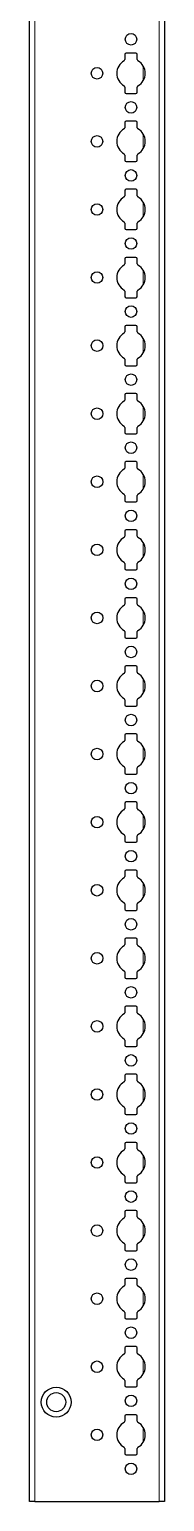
# Model space of a CAD drawing. Header units: millimetres. Extents: x -199 to 2982, y -1847 to 1507.
# Drawn here: x 2383 to 2433, y -852 to -311 of the extents above; entities that cross this region are included whole.
import ezdxf

# ---------------------------------------------------------------- set-up
doc = ezdxf.new("R2010")
doc.units = ezdxf.units.MM

msp = doc.modelspace()

# ---------------------------------------------------------------- linework, layer by layer
at = {"color": 7, "linetype": 'Continuous', "lineweight": 25}
for p, q in [((2382.84, -851.79), (2382.84, 247.21)), ((2432.54, 247.21), (2432.54, -851.79)), ((2417.89, -320.39), (2417.89, -322.27)), ((2421.99, -319.89), (2418.39, -319.89)), ((2422.49, -322.27), (2422.49, -320.39)), ((2417.89, -332.32), (2417.89, -334.19)), ((2418.39, -334.69), (2421.99, -334.69)), ((2422.49, -334.19), (2422.49, -332.32)), ((2417.89, -345.39), (2417.89, -347.27)), ((2421.99, -344.89), (2418.39, -344.89)), ((2422.49, -347.27), (2422.49, -345.39)), ((2417.89, -357.32), (2417.89, -359.19)), ((2418.39, -359.69), (2421.99, -359.69)), ((2422.49, -359.19), (2422.49, -357.32)), ((2417.89, -370.39), (2417.89, -372.27)), ((2421.99, -369.89), (2418.39, -369.89)), ((2422.49, -372.27), (2422.49, -370.39)), ((2417.89, -382.32), (2417.89, -384.19)), ((2422.49, -384.19), (2422.49, -382.32)), ((2418.39, -384.69), (2421.99, -384.69)), ((2417.89, -395.39), (2417.89, -397.27)), ((2421.99, -394.89), (2418.39, -394.89)), ((2422.49, -397.27), (2422.49, -395.39)), ((2417.89, -407.32), (2417.89, -409.19)), ((2418.39, -409.69), (2421.99, -409.69)), ((2422.49, -409.19), (2422.49, -407.32)), ((2417.89, -420.39), (2417.89, -422.27)), ((2421.99, -419.89), (2418.39, -419.89)), ((2422.49, -422.27), (2422.49, -420.39)), ((2417.89, -432.32), (2417.89, -434.19)), ((2422.49, -434.19), (2422.49, -432.32)), ((2418.39, -434.69), (2421.99, -434.69)), ((2417.89, -445.39), (2417.89, -447.27)), ((2421.99, -444.89), (2418.39, -444.89)), ((2422.49, -447.27), (2422.49, -445.39)), ((2417.89, -457.32), (2417.89, -459.19)), ((2422.49, -459.19), (2422.49, -457.32)), ((2418.39, -459.69), (2421.99, -459.69)), ((2421.99, -469.89), (2418.39, -469.89)), ((2417.89, -470.39), (2417.89, -472.27)), ((2422.49, -472.27), (2422.49, -470.39)), ((2417.89, -482.32), (2417.89, -484.19)), ((2418.39, -484.69), (2421.99, -484.69)), ((2422.49, -484.19), (2422.49, -482.32)), ((2417.89, -495.39), (2417.89, -497.27)), ((2421.99, -494.89), (2418.39, -494.89)), ((2422.49, -497.27), (2422.49, -495.39)), ((2417.89, -507.32), (2417.89, -509.19)), ((2422.49, -509.19), (2422.49, -507.32)), ((2418.39, -509.69), (2421.99, -509.69)), ((2417.89, -520.39), (2417.89, -522.27)), ((2421.99, -519.89), (2418.39, -519.89)), ((2422.49, -522.27), (2422.49, -520.39)), ((2417.89, -532.32), (2417.89, -534.19)), ((2418.39, -534.69), (2421.99, -534.69)), ((2422.49, -534.19), (2422.49, -532.32)), ((2417.89, -545.39), (2417.89, -547.27)), ((2421.99, -544.89), (2418.39, -544.89)), ((2422.49, -547.27), (2422.49, -545.39)), ((2417.89, -557.32), (2417.89, -559.19)), ((2418.39, -559.69), (2421.99, -559.69)), ((2422.49, -559.19), (2422.49, -557.32)), ((2417.89, -570.39), (2417.89, -572.27)), ((2421.99, -569.89), (2418.39, -569.89)), ((2422.49, -572.27), (2422.49, -570.39)), ((2417.89, -582.32), (2417.89, -584.19)), ((2422.49, -584.19), (2422.49, -582.32)), ((2418.39, -584.69), (2421.99, -584.69)), ((2417.89, -595.39), (2417.89, -597.27)), ((2421.99, -594.89), (2418.39, -594.89)), ((2422.49, -597.27), (2422.49, -595.39)), ((2417.89, -607.32), (2417.89, -609.19)), ((2418.39, -609.69), (2421.99, -609.69)), ((2422.49, -609.19), (2422.49, -607.32)), ((2417.89, -620.39), (2417.89, -622.27)), ((2421.99, -619.89), (2418.39, -619.89)), ((2422.49, -622.27), (2422.49, -620.39)), ((2417.89, -632.32), (2417.89, -634.19)), ((2422.49, -634.19), (2422.49, -632.32)), ((2418.39, -634.69), (2421.99, -634.69)), ((2417.89, -645.39), (2417.89, -647.27)), ((2421.99, -644.89), (2418.39, -644.89)), ((2422.49, -647.27), (2422.49, -645.39)), ((2417.89, -657.32), (2417.89, -659.19)), ((2422.49, -659.19), (2422.49, -657.32)), ((2418.39, -659.69), (2421.99, -659.69)), ((2421.99, -669.89), (2418.39, -669.89)), ((2417.89, -670.39), (2417.89, -672.27)), ((2422.49, -672.27), (2422.49, -670.39)), ((2417.89, -682.32), (2417.89, -684.19)), ((2418.39, -684.69), (2421.99, -684.69)), ((2422.49, -684.19), (2422.49, -682.32)), ((2417.89, -695.39), (2417.89, -697.27)), ((2421.99, -694.89), (2418.39, -694.89)), ((2422.49, -697.27), (2422.49, -695.39)), ((2417.89, -707.32), (2417.89, -709.19)), ((2422.49, -709.19), (2422.49, -707.32)), ((2418.39, -709.69), (2421.99, -709.69)), ((2417.89, -720.39), (2417.89, -722.27)), ((2421.99, -719.89), (2418.39, -719.89)), ((2422.49, -722.27), (2422.49, -720.39)), ((2417.89, -732.32), (2417.89, -734.19)), ((2418.39, -734.69), (2421.99, -734.69)), ((2422.49, -734.19), (2422.49, -732.32)), ((2417.89, -745.39), (2417.89, -747.27)), ((2421.99, -744.89), (2418.39, -744.89)), ((2422.49, -747.27), (2422.49, -745.39)), ((2417.89, -757.32), (2417.89, -759.19)), ((2418.39, -759.69), (2421.99, -759.69)), ((2422.49, -759.19), (2422.49, -757.32)), ((2417.89, -770.39), (2417.89, -772.27)), ((2421.99, -769.89), (2418.39, -769.89)), ((2422.49, -772.27), (2422.49, -770.39)), ((2417.89, -782.32), (2417.89, -784.19)), ((2422.49, -784.19), (2422.49, -782.32)), ((2418.39, -784.69), (2421.99, -784.69)), ((2417.89, -795.39), (2417.89, -797.27)), ((2421.99, -794.89), (2418.39, -794.89)), ((2422.49, -797.27), (2422.49, -795.39)), ((2417.89, -807.32), (2417.89, -809.19)), ((2418.39, -809.69), (2421.99, -809.69)), ((2422.49, -809.19), (2422.49, -807.32)), ((2417.89, -820.39), (2417.89, -822.27)), ((2421.99, -819.89), (2418.39, -819.89)), ((2422.49, -822.27), (2422.49, -820.39)), ((2417.89, -832.32), (2417.89, -834.19)), ((2422.49, -834.19), (2422.49, -832.32)), ((2418.39, -834.69), (2421.99, -834.69)), ((2384.84, -851.79), (2382.84, -851.79)), ((2384.84, -851.79), (2430.54, -851.79)), ((2432.54, -851.79), (2430.54, -851.79))]:
    msp.add_line(p, q, dxfattribs=at)
at = {"color": 8, "linetype": 'Continuous', "lineweight": 18}
for p, q in [((2384.84, 247.21), (2384.84, -851.79)), ((2430.54, -851.79), (2430.54, 247.21)), ((2424.69, -330), (2424.69, -324.59)), ((2424.69, -355), (2424.69, -349.59)), ((2424.69, -380), (2424.69, -374.59)), ((2424.69, -405), (2424.69, -399.59)), ((2424.69, -430), (2424.69, -424.59)), ((2424.69, -455), (2424.69, -449.59)), ((2424.69, -480), (2424.69, -474.59)), ((2424.69, -505), (2424.69, -499.59)), ((2424.69, -530), (2424.69, -524.59)), ((2424.69, -555), (2424.69, -549.59)), ((2424.69, -580), (2424.69, -574.59)), ((2424.69, -605), (2424.69, -599.59)), ((2424.69, -630), (2424.69, -624.59)), ((2424.69, -655), (2424.69, -649.59)), ((2424.69, -680), (2424.69, -674.59)), ((2424.69, -705), (2424.69, -699.59)), ((2424.69, -730), (2424.69, -724.59)), ((2424.69, -755), (2424.69, -749.59)), ((2424.69, -780), (2424.69, -774.59)), ((2424.69, -805), (2424.69, -799.59)), ((2424.69, -830), (2424.69, -824.59))]:
    msp.add_line(p, q, dxfattribs=at)
at = {"color": 7, "linetype": 'Continuous', "lineweight": 25}
for centre, radius in [((2420.19, -314.79), 2.12), ((2407.69, -327.29), 2.12), ((2420.19, -339.79), 2.12), ((2407.69, -352.29), 2.12), ((2420.19, -364.79), 2.12), ((2407.69, -377.29), 2.12), ((2420.19, -389.79), 2.12), ((2407.69, -402.29), 2.12), ((2420.19, -414.79), 2.12), ((2407.69, -427.29), 2.13), ((2420.19, -439.79), 2.12), ((2407.69, -452.29), 2.13), ((2420.19, -464.79), 2.12), ((2407.69, -477.29), 2.13), ((2420.19, -489.79), 2.12), ((2407.69, -502.29), 2.13), ((2420.19, -514.79), 2.12), ((2407.69, -527.29), 2.13), ((2420.19, -539.79), 2.12), ((2407.69, -552.29), 2.13), ((2420.19, -564.79), 2.12), ((2407.69, -577.29), 2.13), ((2420.19, -589.79), 2.12), ((2407.69, -602.29), 2.13), ((2420.19, -614.79), 2.12), ((2407.69, -627.29), 2.13), ((2420.19, -639.79), 2.12), ((2407.69, -652.29), 2.13), ((2420.19, -664.79), 2.12), ((2407.69, -677.29), 2.13), ((2420.19, -689.79), 2.12), ((2407.69, -702.29), 2.12), ((2420.19, -714.79), 2.12), ((2407.69, -727.29), 2.12), ((2420.19, -739.79), 2.12), ((2407.69, -752.29), 2.12), ((2420.19, -764.79), 2.12), ((2407.69, -777.29), 2.12), ((2420.19, -789.79), 2.12), ((2407.69, -802.29), 2.12), ((2392.69, -815.29), 5.5), ((2392.69, -815.29), 3.5), ((2420.19, -814.79), 2.12), ((2407.69, -827.29), 2.12), ((2420.19, -839.79), 2.12)]:
    msp.add_circle(centre, radius, dxfattribs=at)
for centre, radius, start, end in [((2420.19, -327.29), 5.25, 119.1407, 240.8593), ((2417.39, -322.27), 0.5, 299.1407, 0), ((2418.39, -320.39), 0.5, 90, 180), ((2421.99, -320.39), 0.5, 0, 90), ((2422.99, -322.27), 0.5, 180, 240.8593), ((2420.19, -327.29), 5.25, 299.1407, 60.8593), ((2417.39, -332.32), 0.5, 0, 60.8593), ((2418.39, -334.19), 0.5, 180, 270), ((2421.99, -334.19), 0.5, 270, 0), ((2422.99, -332.32), 0.5, 119.1407, 180), ((2418.39, -345.39), 0.5, 90, 180), ((2421.99, -345.39), 0.5, 0, 90), ((2420.19, -352.29), 5.25, 119.1407, 240.8593), ((2417.39, -347.27), 0.5, 299.1407, 0), ((2422.99, -347.27), 0.5, 180, 240.8593), ((2420.19, -352.29), 5.25, 299.1407, 60.8593), ((2417.39, -357.32), 0.5, 0, 60.8593), ((2418.39, -359.19), 0.5, 180, 270), ((2421.99, -359.19), 0.5, 270, 0), ((2422.99, -357.32), 0.5, 119.1407, 180), ((2420.19, -377.29), 5.25, 119.1407, 240.8593), ((2417.39, -372.27), 0.5, 299.1407, 0), ((2418.39, -370.39), 0.5, 90, 180), ((2421.99, -370.39), 0.5, 0, 90), ((2422.99, -372.27), 0.5, 180, 240.8593), ((2420.19, -377.29), 5.25, 299.1407, 60.8593), ((2417.39, -382.32), 0.5, 0, 60.8593), ((2422.99, -382.32), 0.5, 119.1407, 180), ((2418.39, -384.19), 0.5, 180, 270), ((2421.99, -384.19), 0.5, 270, 0), ((2420.19, -402.29), 5.25, 119.1407, 240.8593), ((2417.39, -397.27), 0.5, 299.1407, 0), ((2418.39, -395.39), 0.5, 90, 180), ((2421.99, -395.39), 0.5, 0, 90), ((2422.99, -397.27), 0.5, 180, 240.8593), ((2420.19, -402.29), 5.25, 299.1407, 60.8593), ((2417.39, -407.32), 0.5, 0, 60.8593), ((2418.39, -409.19), 0.5, 180, 270), ((2421.99, -409.19), 0.5, 270, 0), ((2422.99, -407.32), 0.5, 119.1407, 180), ((2418.39, -420.39), 0.5, 90, 180), ((2421.99, -420.39), 0.5, 0, 90), ((2420.19, -427.29), 5.25, 119.1407, 240.8593), ((2417.39, -422.27), 0.5, 299.1407, 0), ((2422.99, -422.27), 0.5, 180, 240.8593), ((2420.19, -427.29), 5.25, 299.1407, 60.8593), ((2417.39, -432.32), 0.5, 0, 60.8593), ((2422.99, -432.32), 0.5, 119.1407, 180), ((2418.39, -434.19), 0.5, 180, 270), ((2421.99, -434.19), 0.5, 270, 0), ((2420.19, -452.29), 5.25, 119.1407, 240.8593), ((2417.39, -447.27), 0.5, 299.1407, 0), ((2418.39, -445.39), 0.5, 90, 180), ((2421.99, -445.39), 0.5, 0, 90), ((2422.99, -447.27), 0.5, 180, 240.8593), ((2420.19, -452.29), 5.25, 299.1407, 60.8593), ((2417.39, -457.32), 0.5, 0, 60.8593), ((2418.39, -459.19), 0.5, 180, 270), ((2421.99, -459.19), 0.5, 270, 0), ((2422.99, -457.32), 0.5, 119.1407, 180), ((2418.39, -470.39), 0.5, 90, 180), ((2421.99, -470.39), 0.5, 0, 90), ((2420.19, -477.29), 5.25, 119.1407, 240.8593), ((2417.39, -472.27), 0.5, 299.1407, 0), ((2422.99, -472.27), 0.5, 180, 240.8593), ((2420.19, -477.29), 5.25, 299.1407, 60.8593), ((2417.39, -482.32), 0.5, 0, 60.8593), ((2418.39, -484.19), 0.5, 180, 270), ((2421.99, -484.19), 0.5, 270, 0), ((2422.99, -482.32), 0.5, 119.1407, 180), ((2417.39, -497.27), 0.5, 299.1407, 0), ((2418.39, -495.39), 0.5, 90, 180), ((2421.99, -495.39), 0.5, 0, 90), ((2422.99, -497.27), 0.5, 180, 240.8593), ((2420.19, -502.29), 5.25, 119.1407, 240.8593), ((2420.19, -502.29), 5.25, 299.1407, 60.8593), ((2417.39, -507.32), 0.5, 0, 60.8593), ((2422.99, -507.32), 0.5, 119.1407, 180), ((2418.39, -509.19), 0.5, 180, 270), ((2421.99, -509.19), 0.5, 270, 0), ((2420.19, -527.29), 5.25, 119.1407, 240.8593), ((2417.39, -522.27), 0.5, 299.1407, 0), ((2418.39, -520.39), 0.5, 90, 180), ((2421.99, -520.39), 0.5, 0, 90), ((2422.99, -522.27), 0.5, 180, 240.8593), ((2420.19, -527.29), 5.25, 299.1407, 60.8593), ((2417.39, -532.32), 0.5, 0, 60.8593), ((2418.39, -534.19), 0.5, 180, 270), ((2421.99, -534.19), 0.5, 270, 0), ((2422.99, -532.32), 0.5, 119.1407, 180), ((2418.39, -545.39), 0.5, 90, 180), ((2421.99, -545.39), 0.5, 0, 90), ((2420.19, -552.29), 5.25, 119.1407, 240.8593), ((2417.39, -547.27), 0.5, 299.1407, 0), ((2422.99, -547.27), 0.5, 180, 240.8593), ((2420.19, -552.29), 5.25, 299.1407, 60.8593), ((2417.39, -557.32), 0.5, 0, 60.8593), ((2418.39, -559.19), 0.5, 180, 270), ((2421.99, -559.19), 0.5, 270, 0), ((2422.99, -557.32), 0.5, 119.1407, 180), ((2420.19, -577.29), 5.25, 119.1407, 240.8593), ((2417.39, -572.27), 0.5, 299.1407, 0), ((2418.39, -570.39), 0.5, 90, 180), ((2421.99, -570.39), 0.5, 0, 90), ((2422.99, -572.27), 0.5, 180, 240.8593), ((2420.19, -577.29), 5.25, 299.1407, 60.8593), ((2417.39, -582.32), 0.5, 0, 60.8593), ((2422.99, -582.32), 0.5, 119.1407, 180), ((2418.39, -584.19), 0.5, 180, 270), ((2421.99, -584.19), 0.5, 270, 0), ((2420.19, -602.29), 5.25, 119.1407, 240.8593), ((2417.39, -597.27), 0.5, 299.1407, 0), ((2418.39, -595.39), 0.5, 90, 180), ((2421.99, -595.39), 0.5, 0, 90), ((2422.99, -597.27), 0.5, 180, 240.8593), ((2420.19, -602.29), 5.25, 299.1407, 60.8593), ((2417.39, -607.32), 0.5, 0, 60.8593), ((2418.39, -609.19), 0.5, 180, 270), ((2421.99, -609.19), 0.5, 270, 0), ((2422.99, -607.32), 0.5, 119.1407, 180), ((2418.39, -620.39), 0.5, 90, 180), ((2421.99, -620.39), 0.5, 0, 90), ((2420.19, -627.29), 5.25, 119.1407, 240.8593), ((2417.39, -622.27), 0.5, 299.1407, 0), ((2422.99, -622.27), 0.5, 180, 240.8593), ((2420.19, -627.29), 5.25, 299.1407, 60.8593), ((2417.39, -632.32), 0.5, 0, 60.8593), ((2422.99, -632.32), 0.5, 119.1407, 180), ((2418.39, -634.19), 0.5, 180, 270), ((2421.99, -634.19), 0.5, 270, 0), ((2420.19, -652.29), 5.25, 119.1407, 240.8593), ((2417.39, -647.27), 0.5, 299.1407, 0), ((2418.39, -645.39), 0.5, 90, 180), ((2421.99, -645.39), 0.5, 0, 90), ((2422.99, -647.27), 0.5, 180, 240.8593), ((2420.19, -652.29), 5.25, 299.1407, 60.8593), ((2417.39, -657.32), 0.5, 0, 60.8593), ((2418.39, -659.19), 0.5, 180, 270), ((2421.99, -659.19), 0.5, 270, 0), ((2422.99, -657.32), 0.5, 119.1407, 180), ((2418.39, -670.39), 0.5, 90, 180), ((2421.99, -670.39), 0.5, 0, 90), ((2420.19, -677.29), 5.25, 119.1407, 240.8593), ((2417.39, -672.27), 0.5, 299.1407, 0), ((2422.99, -672.27), 0.5, 180, 240.8593), ((2420.19, -677.29), 5.25, 299.1407, 60.8593), ((2417.39, -682.32), 0.5, 0, 60.8593), ((2418.39, -684.19), 0.5, 180, 270), ((2421.99, -684.19), 0.5, 270, 0), ((2422.99, -682.32), 0.5, 119.1407, 180), ((2417.39, -697.27), 0.5, 299.1407, 0), ((2418.39, -695.39), 0.5, 90, 180), ((2421.99, -695.39), 0.5, 0, 90), ((2422.99, -697.27), 0.5, 180, 240.8593), ((2420.19, -702.29), 5.25, 119.1407, 240.8593), ((2420.19, -702.29), 5.25, 299.1407, 60.8593), ((2417.39, -707.32), 0.5, 0, 60.8593), ((2422.99, -707.32), 0.5, 119.1407, 180), ((2418.39, -709.19), 0.5, 180, 270), ((2421.99, -709.19), 0.5, 270, 0), ((2420.19, -727.29), 5.25, 119.1407, 240.8593), ((2417.39, -722.27), 0.5, 299.1407, 0), ((2418.39, -720.39), 0.5, 90, 180), ((2421.99, -720.39), 0.5, 0, 90), ((2422.99, -722.27), 0.5, 180, 240.8593), ((2420.19, -727.29), 5.25, 299.1407, 60.8593), ((2417.39, -732.32), 0.5, 0, 60.8593), ((2418.39, -734.19), 0.5, 180, 270), ((2421.99, -734.19), 0.5, 270, 0), ((2422.99, -732.32), 0.5, 119.1407, 180), ((2418.39, -745.39), 0.5, 90, 180), ((2421.99, -745.39), 0.5, 0, 90), ((2420.19, -752.29), 5.25, 119.1407, 240.8593), ((2417.39, -747.27), 0.5, 299.1407, 0), ((2422.99, -747.27), 0.5, 180, 240.8593), ((2420.19, -752.29), 5.25, 299.1407, 60.8593), ((2417.39, -757.32), 0.5, 0, 60.8593), ((2418.39, -759.19), 0.5, 180, 270), ((2421.99, -759.19), 0.5, 270, 0), ((2422.99, -757.32), 0.5, 119.1407, 180), ((2420.19, -777.29), 5.25, 119.1407, 240.8593), ((2417.39, -772.27), 0.5, 299.1407, 0), ((2418.39, -770.39), 0.5, 90, 180), ((2421.99, -770.39), 0.5, 0, 90), ((2422.99, -772.27), 0.5, 180, 240.8593), ((2420.19, -777.29), 5.25, 299.1407, 60.8593), ((2417.39, -782.32), 0.5, 0, 60.8593), ((2422.99, -782.32), 0.5, 119.1407, 180), ((2418.39, -784.19), 0.5, 180, 270), ((2421.99, -784.19), 0.5, 270, 0), ((2420.19, -802.29), 5.25, 119.1407, 240.8593), ((2417.39, -797.27), 0.5, 299.1407, 0), ((2418.39, -795.39), 0.5, 90, 180), ((2421.99, -795.39), 0.5, 0, 90), ((2422.99, -797.27), 0.5, 180, 240.8593), ((2420.19, -802.29), 5.25, 299.1407, 60.8593), ((2417.39, -807.32), 0.5, 0, 60.8593), ((2418.39, -809.19), 0.5, 180, 270), ((2421.99, -809.19), 0.5, 270, 0), ((2422.99, -807.32), 0.5, 119.1407, 180), ((2418.39, -820.39), 0.5, 90, 180), ((2421.99, -820.39), 0.5, 0, 90), ((2420.19, -827.29), 5.25, 119.1407, 240.8593), ((2417.39, -822.27), 0.5, 299.1407, 0), ((2422.99, -822.27), 0.5, 180, 240.8593), ((2420.19, -827.29), 5.25, 299.1407, 60.8593), ((2417.39, -832.32), 0.5, 0, 60.8593), ((2422.99, -832.32), 0.5, 119.1407, 180), ((2418.39, -834.19), 0.5, 180, 270), ((2421.99, -834.19), 0.5, 270, 0)]:
    msp.add_arc(centre, radius, start, end, dxfattribs=at)

doc.saveas('drawing.dxf')
